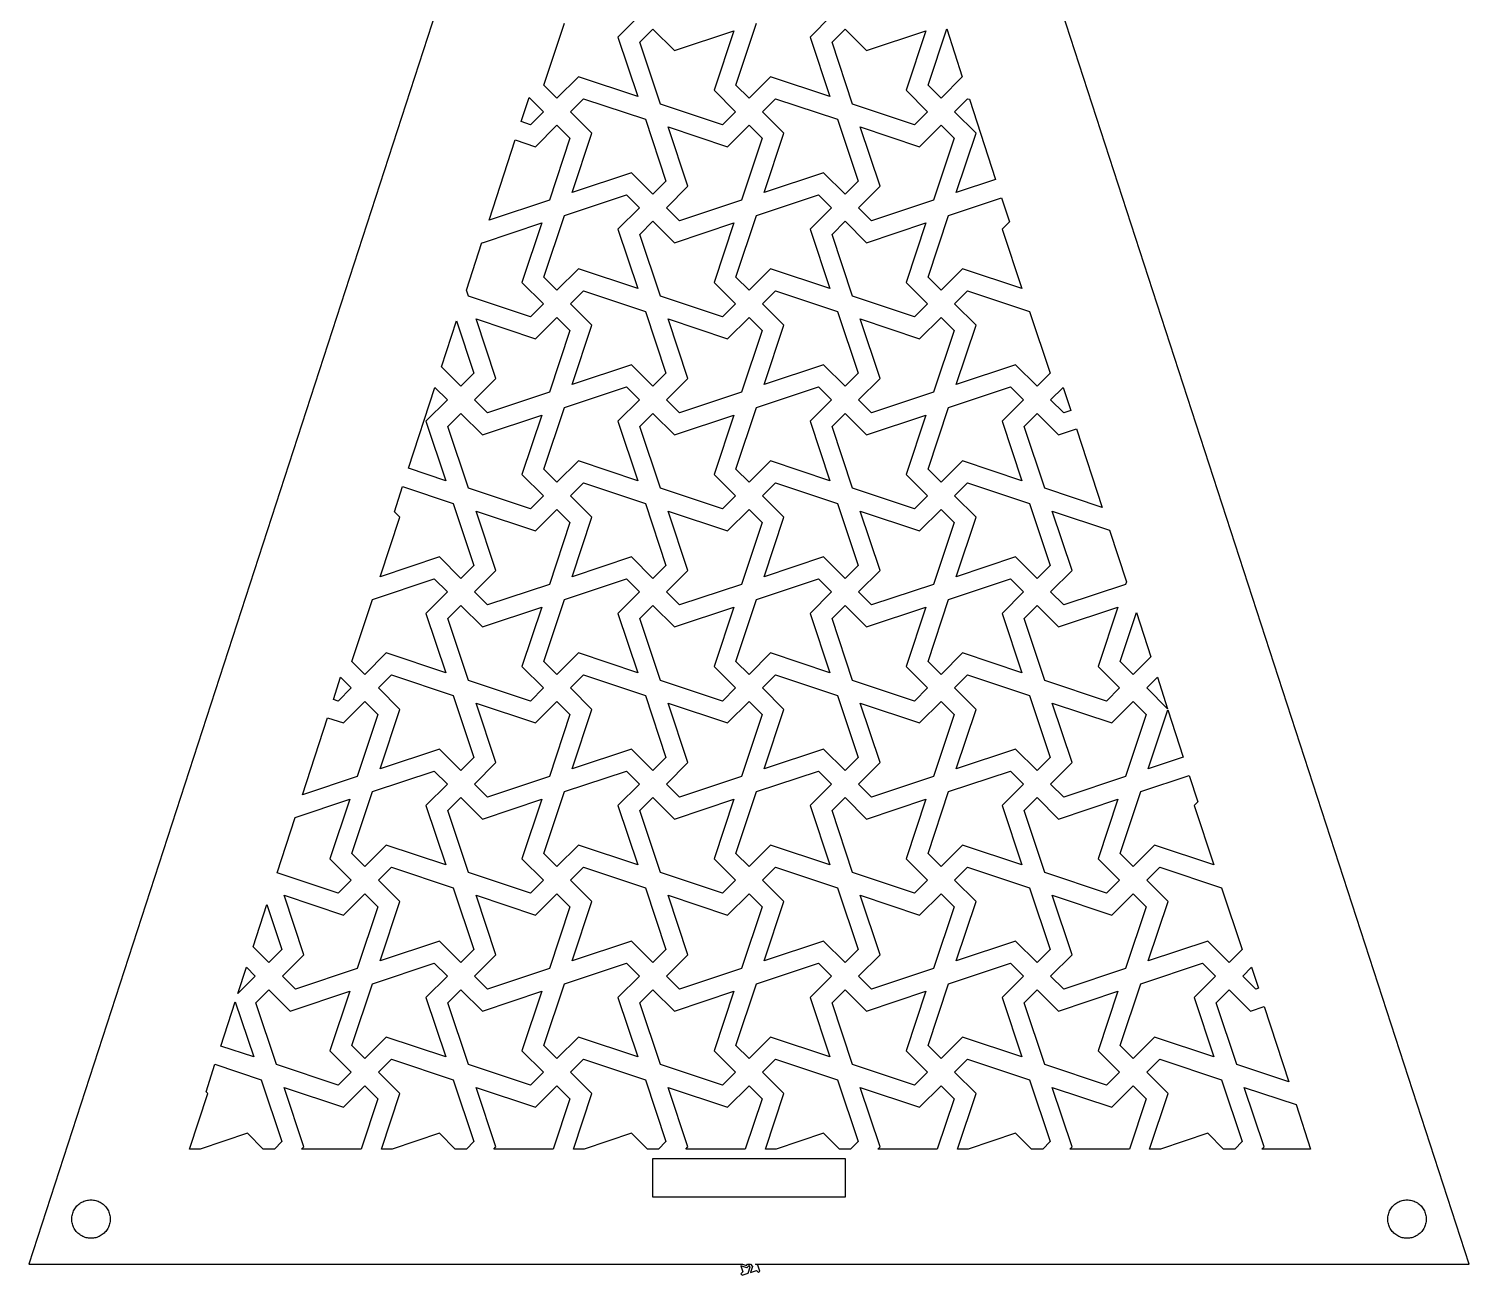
# Model space of a CAD drawing. Header units: metres. Extents: x -75 to 75, y -1 to 231.
# Drawn here: x -75 to 75, y -1.1 to 128.6 of the extents above; entities that cross this region are included whole.
import ezdxf

# ---------------------------------------------------------------- set-up
doc = ezdxf.new("R2010")
doc.units = ezdxf.units.M

msp = doc.modelspace()

# ---------------------------------------------------------------- linework, layer by layer
for p, q in [((0, 230.826), (-75, 0)), ((75, 0), (0, 230.826)), ((-21.3559, 122.77), (-19.2094, 129.209)), ((-11.4142, 130), (-13.6441, 127.77)), ((-1.3559, 122.77), (0.790558, 129.209)), ((8.58582, 130), (6.3559, 127.77)), ((-13.6441, 127.77), (-11.5811, 121.581)), ((-11.3559, 127.23), (-10, 128.586)), ((-10, 128.586), (-7.77008, 126.356)), ((-7.77008, 126.356), (-1.58112, 128.419)), ((-1.58112, 128.419), (-3.6441, 122.23)), ((6.3559, 127.77), (8.41888, 121.581)), ((8.6441, 127.23), (10, 128.586)), ((10, 128.586), (12.2299, 126.356)), ((12.2299, 126.356), (18.4189, 128.419)), ((18.4189, 128.419), (16.3559, 122.23)), ((18.6441, 122.77), (20.5927, 128.616)), ((20.5927, 128.616), (22.2134, 123.628)), ((-9.20944, 120.791), (-11.3559, 127.23)), ((10.7906, 120.791), (8.6441, 127.23)), ((-17.7701, 123.644), (-20, 121.414)), ((-11.5811, 121.581), (-17.7701, 123.644)), ((2.22992, 123.644), (0, 121.414)), ((8.41888, 121.581), (2.22992, 123.644)), ((22.2134, 123.628), (20, 121.414)), ((-20, 121.414), (-21.3559, 122.77)), ((-3.6441, 122.23), (-1.41418, 120)), ((0, 121.414), (-1.3559, 122.77)), ((16.3559, 122.23), (18.5858, 120)), ((20, 121.414), (18.6441, 122.77)), ((-23.7288, 118.964), (-22.907, 121.493)), ((-22.907, 121.493), (-21.4142, 120)), ((-21.4142, 120), (-22.7701, 118.644)), ((-18.5858, 120), (-17.2299, 121.356)), ((-16.3559, 117.77), (-18.5858, 120)), ((-17.2299, 121.356), (-10.7906, 119.209)), ((-2.77008, 118.644), (-9.20944, 120.791)), ((-1.41418, 120), (-2.77008, 118.644)), ((1.41418, 120), (2.77008, 121.356)), ((3.6441, 117.77), (1.41418, 120)), ((2.77008, 121.356), (9.20944, 119.209)), ((17.2299, 118.644), (10.7906, 120.791)), ((18.5858, 120), (17.2299, 118.644)), ((21.4142, 120), (22.7701, 121.356)), ((23.6441, 117.77), (21.4142, 120)), ((22.7701, 121.356), (22.9736, 121.288)), ((22.9736, 121.288), (25.6833, 112.949)), ((-22.7701, 118.644), (-23.7288, 118.964)), ((-22.2299, 116.356), (-20, 118.586)), ((-20, 118.586), (-18.6441, 117.23)), ((-10.7906, 119.209), (-8.6441, 112.77)), ((-2.22992, 116.356), (0, 118.586)), ((0, 118.586), (1.3559, 117.23)), ((9.20944, 119.209), (11.3559, 112.77)), ((17.7701, 116.356), (20, 118.586)), ((20, 118.586), (21.3559, 117.23)), ((-27.0639, 108.699), (-24.3468, 117.062)), ((-24.3468, 117.062), (-22.2299, 116.356)), ((-18.6441, 117.23), (-20.7906, 110.791)), ((-18.4189, 111.581), (-16.3559, 117.77)), ((-6.3559, 112.23), (-8.41888, 118.419)), ((-8.41888, 118.419), (-2.22992, 116.356)), ((1.3559, 117.23), (-0.790558, 110.791)), ((1.58112, 111.581), (3.6441, 117.77)), ((13.6441, 112.23), (11.5811, 118.419)), ((11.5811, 118.419), (17.7701, 116.356)), ((21.3559, 117.23), (19.2094, 110.791)), ((21.5811, 111.581), (23.6441, 117.77)), ((-12.2299, 113.644), (-18.4189, 111.581)), ((-10, 111.414), (-12.2299, 113.644)), ((-8.6441, 112.77), (-10, 111.414)), ((7.77008, 113.644), (1.58112, 111.581)), ((10, 111.414), (7.77008, 113.644)), ((11.3559, 112.77), (10, 111.414)), ((25.6833, 112.949), (21.5811, 111.581)), ((-19.2094, 109.209), (-12.7701, 111.356)), ((-12.7701, 111.356), (-11.4142, 110)), ((-8.58582, 110), (-6.3559, 112.23)), ((0.790558, 109.209), (7.22992, 111.356)), ((7.22992, 111.356), (8.58582, 110)), ((11.4142, 110), (13.6441, 112.23)), ((20.7906, 109.209), (26.3013, 111.046)), ((26.3013, 111.046), (27.1182, 108.532)), ((-20.7906, 110.791), (-27.0639, 108.699)), ((-11.4142, 110), (-13.6441, 107.77)), ((-7.22992, 108.644), (-8.58582, 110)), ((-0.790558, 110.791), (-7.22992, 108.644)), ((8.58582, 110), (6.3559, 107.77)), ((12.7701, 108.644), (11.4142, 110)), ((19.2094, 110.791), (12.7701, 108.644)), ((-27.7701, 106.356), (-21.5811, 108.419)), ((-21.5811, 108.419), (-23.6441, 102.23)), ((-21.3559, 102.77), (-19.2094, 109.209)), ((-11.3559, 107.23), (-10, 108.586)), ((-10, 108.586), (-7.77008, 106.356)), ((-7.77008, 106.356), (-1.58112, 108.419)), ((-1.58112, 108.419), (-3.6441, 102.23)), ((-1.3559, 102.77), (0.790558, 109.209)), ((8.6441, 107.23), (10, 108.586)), ((10, 108.586), (12.2299, 106.356)), ((12.2299, 106.356), (18.4189, 108.419)), ((18.4189, 108.419), (16.3559, 102.23)), ((18.6441, 102.77), (20.7906, 109.209)), ((27.1182, 108.532), (26.3559, 107.77)), ((-13.6441, 107.77), (-11.5811, 101.581)), ((-9.20944, 100.791), (-11.3559, 107.23)), ((6.3559, 107.77), (8.41888, 101.581)), ((10.7906, 100.791), (8.6441, 107.23)), ((26.3559, 107.77), (28.4189, 101.581)), ((-29.4242, 101.435), (-27.8118, 106.398)), ((-27.8118, 106.398), (-27.7701, 106.356)), ((-17.7701, 103.644), (-20, 101.414)), ((-11.5811, 101.581), (-17.7701, 103.644)), ((2.22992, 103.644), (0, 101.414)), ((8.41888, 101.581), (2.22992, 103.644)), ((22.2299, 103.644), (20, 101.414)), ((28.4189, 101.581), (22.2299, 103.644)), ((-23.6441, 102.23), (-21.4142, 100)), ((-20, 101.414), (-21.3559, 102.77)), ((-3.6441, 102.23), (-1.41418, 100)), ((0, 101.414), (-1.3559, 102.77)), ((16.3559, 102.23), (18.5858, 100)), ((20, 101.414), (18.6441, 102.77)), ((-29.2094, 100.791), (-29.4242, 101.435)), ((-22.7701, 98.6441), (-29.2094, 100.791)), ((-18.5858, 100), (-17.2299, 101.356)), ((-17.2299, 101.356), (-10.7906, 99.2094)), ((-2.77008, 98.6441), (-9.20944, 100.791)), ((1.41418, 100), (2.77008, 101.356)), ((2.77008, 101.356), (9.20944, 99.2094)), ((17.2299, 98.6441), (10.7906, 100.791)), ((21.4142, 100), (22.7701, 101.356)), ((22.7701, 101.356), (29.2094, 99.2094)), ((-21.4142, 100), (-22.7701, 98.6441)), ((-16.3559, 97.7701), (-18.5858, 100)), ((-10.7906, 99.2094), (-8.6441, 92.7701)), ((-1.41418, 100), (-2.77008, 98.6441)), ((3.6441, 97.7701), (1.41418, 100)), ((9.20944, 99.2094), (11.3559, 92.7701)), ((18.5858, 100), (17.2299, 98.6441)), ((23.6441, 97.7701), (21.4142, 100)), ((29.2094, 99.2094), (31.3559, 92.7701)), ((-32.0229, 93.4371), (-30.4648, 98.2323)), ((-30.4648, 98.2323), (-28.6441, 92.7701)), ((-26.3559, 92.2299), (-28.4189, 98.4189)), ((-28.4189, 98.4189), (-22.2299, 96.3559)), ((-22.2299, 96.3559), (-20, 98.5858)), ((-20, 98.5858), (-18.6441, 97.2299)), ((-18.4189, 91.5811), (-16.3559, 97.7701)), ((-6.3559, 92.2299), (-8.41888, 98.4189)), ((-8.41888, 98.4189), (-2.22992, 96.3559)), ((-2.22992, 96.3559), (0, 98.5858)), ((0, 98.5858), (1.3559, 97.2299)), ((1.58112, 91.5811), (3.6441, 97.7701)), ((13.6441, 92.2299), (11.5811, 98.4189)), ((11.5811, 98.4189), (17.7701, 96.3559)), ((17.7701, 96.3559), (20, 98.5858)), ((20, 98.5858), (21.3559, 97.2299)), ((21.5811, 91.5811), (23.6441, 97.7701)), ((-18.6441, 97.2299), (-20.7906, 90.7906)), ((1.3559, 97.2299), (-0.790558, 90.7906)), ((21.3559, 97.2299), (19.2094, 90.7906)), ((-30, 91.4142), (-32.0229, 93.4371)), ((-12.2299, 93.6441), (-18.4189, 91.5811)), ((-10, 91.4142), (-12.2299, 93.6441)), ((7.77008, 93.6441), (1.58112, 91.5811)), ((10, 91.4142), (7.77008, 93.6441)), ((27.7701, 93.6441), (21.5811, 91.5811)), ((30, 91.4142), (27.7701, 93.6441)), ((-28.6441, 92.7701), (-30, 91.4142)), ((-28.5858, 90), (-26.3559, 92.2299)), ((-8.6441, 92.7701), (-10, 91.4142)), ((-8.58582, 90), (-6.3559, 92.2299)), ((11.3559, 92.7701), (10, 91.4142)), ((11.4142, 90), (13.6441, 92.2299)), ((31.3559, 92.7701), (30, 91.4142)), ((-35.4555, 82.8726), (-32.7165, 91.3023)), ((-31.4142, 90), (-33.6441, 87.7701)), ((-32.7165, 91.3023), (-31.4142, 90)), ((-27.2299, 88.6441), (-28.5858, 90)), ((-20.7906, 90.7906), (-27.2299, 88.6441)), ((-19.2094, 89.2094), (-12.7701, 91.3559)), ((-11.4142, 90), (-13.6441, 87.7701)), ((-12.7701, 91.3559), (-11.4142, 90)), ((-7.22992, 88.6441), (-8.58582, 90)), ((-0.790558, 90.7906), (-7.22992, 88.6441)), ((0.790558, 89.2094), (7.22992, 91.3559)), ((8.58582, 90), (6.3559, 87.7701)), ((7.22992, 91.3559), (8.58582, 90)), ((12.7701, 88.6441), (11.4142, 90)), ((19.2094, 90.7906), (12.7701, 88.6441)), ((20.7906, 89.2094), (27.2299, 91.3559)), ((28.5858, 90), (26.3559, 87.7701)), ((27.2299, 91.3559), (28.5858, 90)), ((31.4142, 90), (32.7165, 91.3023)), ((32.7701, 88.6441), (31.4142, 90)), ((32.7165, 91.3023), (33.5011, 88.8878)), ((-31.3559, 87.2299), (-30, 88.5858)), ((-30, 88.5858), (-27.7701, 86.3559)), ((-21.3559, 82.7701), (-19.2094, 89.2094)), ((-11.3559, 87.2299), (-10, 88.5858)), ((-10, 88.5858), (-7.77008, 86.3559)), ((-1.3559, 82.7701), (0.790558, 89.2094)), ((8.6441, 87.2299), (10, 88.5858)), ((10, 88.5858), (12.2299, 86.3559)), ((18.6441, 82.7701), (20.7906, 89.2094)), ((28.6441, 87.2299), (30, 88.5858)), ((30, 88.5858), (32.2299, 86.3559)), ((33.5011, 88.8878), (32.7701, 88.6441)), ((-33.6441, 87.7701), (-31.5811, 81.5811)), ((-29.2094, 80.7906), (-31.3559, 87.2299)), ((-27.7701, 86.3559), (-21.5811, 88.4189)), ((-21.5811, 88.4189), (-23.6441, 82.2299)), ((-13.6441, 87.7701), (-11.5811, 81.5811)), ((-9.20944, 80.7906), (-11.3559, 87.2299)), ((-7.77008, 86.3559), (-1.58112, 88.4189)), ((-1.58112, 88.4189), (-3.6441, 82.2299)), ((6.3559, 87.7701), (8.41888, 81.5811)), ((10.7906, 80.7906), (8.6441, 87.2299)), ((12.2299, 86.3559), (18.4189, 88.4189)), ((18.4189, 88.4189), (16.3559, 82.2299)), ((26.3559, 87.7701), (28.4189, 81.5811)), ((30.7906, 80.7906), (28.6441, 87.2299)), ((32.2299, 86.3559), (34.1191, 86.9856)), ((34.1191, 86.9856), (36.7808, 78.7938)), ((-31.5811, 81.5811), (-35.4555, 82.8726)), ((-20, 81.4142), (-21.3559, 82.7701)), ((-17.7701, 83.6441), (-20, 81.4142)), ((-11.5811, 81.5811), (-17.7701, 83.6441)), ((0, 81.4142), (-1.3559, 82.7701)), ((2.22992, 83.6441), (0, 81.4142)), ((8.41888, 81.5811), (2.22992, 83.6441)), ((20, 81.4142), (18.6441, 82.7701)), ((22.2299, 83.6441), (20, 81.4142)), ((28.4189, 81.5811), (22.2299, 83.6441)), ((-23.6441, 82.2299), (-21.4142, 80)), ((-18.5858, 80), (-17.2299, 81.3559)), ((-17.2299, 81.3559), (-10.7906, 79.2094)), ((-3.6441, 82.2299), (-1.41418, 80)), ((1.41418, 80), (2.77008, 81.3559)), ((2.77008, 81.3559), (9.20944, 79.2094)), ((16.3559, 82.2299), (18.5858, 80)), ((21.4142, 80), (22.7701, 81.3559)), ((22.7701, 81.3559), (29.2094, 79.2094)), ((-36.9276, 78.3418), (-36.0736, 80.9704)), ((-36.0736, 80.9704), (-30.7906, 79.2094)), ((-22.7701, 78.6441), (-29.2094, 80.7906)), ((-21.4142, 80), (-22.7701, 78.6441)), ((-16.3559, 77.7701), (-18.5858, 80)), ((-2.77008, 78.6441), (-9.20944, 80.7906)), ((-1.41418, 80), (-2.77008, 78.6441)), ((3.6441, 77.7701), (1.41418, 80)), ((17.2299, 78.6441), (10.7906, 80.7906)), ((18.5858, 80), (17.2299, 78.6441)), ((23.6441, 77.7701), (21.4142, 80)), ((36.7808, 78.7938), (30.7906, 80.7906)), ((-36.3559, 77.7701), (-36.9276, 78.3418)), ((-30.7906, 79.2094), (-28.6441, 72.7701)), ((-26.3559, 72.2299), (-28.4189, 78.4189)), ((-28.4189, 78.4189), (-22.2299, 76.3559)), ((-22.2299, 76.3559), (-20, 78.5858)), ((-20, 78.5858), (-18.6441, 77.2299)), ((-10.7906, 79.2094), (-8.6441, 72.7701)), ((-6.3559, 72.2299), (-8.41888, 78.4189)), ((-8.41888, 78.4189), (-2.22992, 76.3559)), ((-2.22992, 76.3559), (0, 78.5858)), ((0, 78.5858), (1.3559, 77.2299)), ((9.20944, 79.2094), (11.3559, 72.7701)), ((13.6441, 72.2299), (11.5811, 78.4189)), ((11.5811, 78.4189), (17.7701, 76.3559)), ((17.7701, 76.3559), (20, 78.5858)), ((20, 78.5858), (21.3559, 77.2299)), ((29.2094, 79.2094), (31.3559, 72.7701)), ((33.6441, 72.2299), (31.5811, 78.4189)), ((31.5811, 78.4189), (37.549, 76.4296)), ((-38.4189, 71.5811), (-36.3559, 77.7701)), ((-18.6441, 77.2299), (-20.7906, 70.7906)), ((-18.4189, 71.5811), (-16.3559, 77.7701)), ((1.3559, 77.2299), (-0.790558, 70.7906)), ((1.58112, 71.5811), (3.6441, 77.7701)), ((21.3559, 77.2299), (19.2094, 70.7906)), ((21.5811, 71.5811), (23.6441, 77.7701)), ((37.549, 76.4296), (39.2964, 71.0515)), ((-32.2299, 73.6441), (-38.4189, 71.5811)), ((-30, 71.4142), (-32.2299, 73.6441)), ((-12.2299, 73.6441), (-18.4189, 71.5811)), ((-10, 71.4142), (-12.2299, 73.6441)), ((7.77008, 73.6441), (1.58112, 71.5811)), ((10, 71.4142), (7.77008, 73.6441)), ((27.7701, 73.6441), (21.5811, 71.5811)), ((30, 71.4142), (27.7701, 73.6441)), ((-28.6441, 72.7701), (-30, 71.4142)), ((-28.5858, 70), (-26.3559, 72.2299)), ((-8.6441, 72.7701), (-10, 71.4142)), ((-8.58582, 70), (-6.3559, 72.2299)), ((11.3559, 72.7701), (10, 71.4142)), ((11.4142, 70), (13.6441, 72.2299)), ((31.3559, 72.7701), (30, 71.4142)), ((31.4142, 70), (33.6441, 72.2299)), ((-39.2094, 69.2094), (-32.7701, 71.3559)), ((-32.7701, 71.3559), (-31.4142, 70)), ((-20.7906, 70.7906), (-27.2299, 68.6441)), ((-19.2094, 69.2094), (-12.7701, 71.3559)), ((-12.7701, 71.3559), (-11.4142, 70)), ((-0.790558, 70.7906), (-7.22992, 68.6441)), ((0.790558, 69.2094), (7.22992, 71.3559)), ((7.22992, 71.3559), (8.58582, 70)), ((19.2094, 70.7906), (12.7701, 68.6441)), ((20.7906, 69.2094), (27.2299, 71.3559)), ((27.2299, 71.3559), (28.5858, 70)), ((39.2094, 70.7906), (32.7701, 68.6441)), ((39.2964, 71.0515), (39.2094, 70.7906)), ((-41.3559, 62.7701), (-39.2094, 69.2094)), ((-31.4142, 70), (-33.6441, 67.7701)), ((-27.2299, 68.6441), (-28.5858, 70)), ((-21.3559, 62.7701), (-19.2094, 69.2094)), ((-11.4142, 70), (-13.6441, 67.7701)), ((-7.22992, 68.6441), (-8.58582, 70)), ((-1.3559, 62.7701), (0.790558, 69.2094)), ((8.58582, 70), (6.3559, 67.7701)), ((12.7701, 68.6441), (11.4142, 70)), ((18.6441, 62.7701), (20.7906, 69.2094)), ((28.5858, 70), (26.3559, 67.7701)), ((32.7701, 68.6441), (31.4142, 70)), ((-33.6441, 67.7701), (-31.5811, 61.5811)), ((-31.3559, 67.2299), (-30, 68.5858)), ((-30, 68.5858), (-27.7701, 66.3559)), ((-27.7701, 66.3559), (-21.5811, 68.4189)), ((-21.5811, 68.4189), (-23.6441, 62.2299)), ((-13.6441, 67.7701), (-11.5811, 61.5811)), ((-11.3559, 67.2299), (-10, 68.5858)), ((-10, 68.5858), (-7.77008, 66.3559)), ((-7.77008, 66.3559), (-1.58112, 68.4189)), ((-1.58112, 68.4189), (-3.6441, 62.2299)), ((6.3559, 67.7701), (8.41888, 61.5811)), ((8.6441, 67.2299), (10, 68.5858)), ((10, 68.5858), (12.2299, 66.3559)), ((12.2299, 66.3559), (18.4189, 68.4189)), ((18.4189, 68.4189), (16.3559, 62.2299)), ((26.3559, 67.7701), (28.4189, 61.5811)), ((28.6441, 67.2299), (30, 68.5858)), ((30, 68.5858), (32.2299, 66.3559)), ((32.2299, 66.3559), (38.4189, 68.4189)), ((38.4189, 68.4189), (36.3559, 62.2299)), ((38.6441, 62.7701), (40.337, 67.8488)), ((40.337, 67.8488), (41.8324, 63.2466)), ((-29.2094, 60.7906), (-31.3559, 67.2299)), ((-9.20944, 60.7906), (-11.3559, 67.2299)), ((10.7906, 60.7906), (8.6441, 67.2299)), ((30.7906, 60.7906), (28.6441, 67.2299)), ((-37.7701, 63.6441), (-40, 61.4142)), ((-31.5811, 61.5811), (-37.7701, 63.6441)), ((-17.7701, 63.6441), (-20, 61.4142)), ((-11.5811, 61.5811), (-17.7701, 63.6441)), ((2.22992, 63.6441), (0, 61.4142)), ((8.41888, 61.5811), (2.22992, 63.6441)), ((22.2299, 63.6441), (20, 61.4142)), ((28.4189, 61.5811), (22.2299, 63.6441)), ((41.8324, 63.2466), (40, 61.4142)), ((-40, 61.4142), (-41.3559, 62.7701)), ((-23.6441, 62.2299), (-21.4142, 60)), ((-20, 61.4142), (-21.3559, 62.7701)), ((-3.6441, 62.2299), (-1.41418, 60)), ((0, 61.4142), (-1.3559, 62.7701)), ((16.3559, 62.2299), (18.5858, 60)), ((20, 61.4142), (18.6441, 62.7701)), ((36.3559, 62.2299), (38.5858, 60)), ((40, 61.4142), (38.6441, 62.7701)), ((-43.2733, 58.8118), (-42.526, 61.1118)), ((-41.4142, 60), (-42.7701, 58.6441)), ((-42.526, 61.1118), (-41.4142, 60)), ((-38.5858, 60), (-37.2299, 61.3559)), ((-36.3559, 57.7701), (-38.5858, 60)), ((-37.2299, 61.3559), (-30.7906, 59.2094)), ((-22.7701, 58.6441), (-29.2094, 60.7906)), ((-21.4142, 60), (-22.7701, 58.6441)), ((-18.5858, 60), (-17.2299, 61.3559)), ((-16.3559, 57.7701), (-18.5858, 60)), ((-17.2299, 61.3559), (-10.7906, 59.2094)), ((-2.77008, 58.6441), (-9.20944, 60.7906)), ((-1.41418, 60), (-2.77008, 58.6441)), ((1.41418, 60), (2.77008, 61.3559)), ((3.6441, 57.7701), (1.41418, 60)), ((2.77008, 61.3559), (9.20944, 59.2094)), ((17.2299, 58.6441), (10.7906, 60.7906)), ((18.5858, 60), (17.2299, 58.6441)), ((21.4142, 60), (22.7701, 61.3559)), ((23.6441, 57.7701), (21.4142, 60)), ((22.7701, 61.3559), (29.2094, 59.2094)), ((37.2299, 58.6441), (30.7906, 60.7906)), ((38.5858, 60), (37.2299, 58.6441)), ((41.4142, 60), (42.526, 61.1118)), ((43.5963, 57.8179), (41.4142, 60)), ((42.526, 61.1118), (43.5963, 57.8179)), ((-42.7701, 58.6441), (-43.2733, 58.8118)), ((-42.2299, 56.3559), (-40, 58.5858)), ((-40, 58.5858), (-38.6441, 57.2299)), ((-30.7906, 59.2094), (-28.6441, 52.7701)), ((-22.2299, 56.3559), (-20, 58.5858)), ((-20, 58.5858), (-18.6441, 57.2299)), ((-10.7906, 59.2094), (-8.6441, 52.7701)), ((-2.22992, 56.3559), (0, 58.5858)), ((0, 58.5858), (1.3559, 57.2299)), ((9.20944, 59.2094), (11.3559, 52.7701)), ((17.7701, 56.3559), (20, 58.5858)), ((20, 58.5858), (21.3559, 57.2299)), ((29.2094, 59.2094), (31.3559, 52.7701)), ((37.7701, 56.3559), (40, 58.5858)), ((40, 58.5858), (41.3559, 57.2299)), ((-38.6441, 57.2299), (-40.7906, 50.7906)), ((-38.4189, 51.5811), (-36.3559, 57.7701)), ((-26.3559, 52.2299), (-28.4189, 58.4189)), ((-28.4189, 58.4189), (-22.2299, 56.3559)), ((-18.6441, 57.2299), (-20.7906, 50.7906)), ((-18.4189, 51.5811), (-16.3559, 57.7701)), ((-6.3559, 52.2299), (-8.41888, 58.4189)), ((-8.41888, 58.4189), (-2.22992, 56.3559)), ((1.3559, 57.2299), (-0.790558, 50.7906)), ((1.58112, 51.5811), (3.6441, 57.7701)), ((13.6441, 52.2299), (11.5811, 58.4189)), ((11.5811, 58.4189), (17.7701, 56.3559)), ((21.3559, 57.2299), (19.2094, 50.7906)), ((21.5811, 51.5811), (23.6441, 57.7701)), ((33.6441, 52.2299), (31.5811, 58.4189)), ((31.5811, 58.4189), (37.7701, 56.3559)), ((41.3559, 57.2299), (39.2094, 50.7906)), ((41.5811, 51.5811), (43.6277, 57.721)), ((43.6277, 57.721), (45.2278, 52.7967)), ((-46.4977, 48.8882), (-43.8914, 56.9097)), ((-43.8914, 56.9097), (-42.2299, 56.3559)), ((-32.2299, 53.6441), (-38.4189, 51.5811)), ((-30, 51.4142), (-32.2299, 53.6441)), ((-28.6441, 52.7701), (-30, 51.4142)), ((-12.2299, 53.6441), (-18.4189, 51.5811)), ((-10, 51.4142), (-12.2299, 53.6441)), ((-8.6441, 52.7701), (-10, 51.4142)), ((7.77008, 53.6441), (1.58112, 51.5811)), ((10, 51.4142), (7.77008, 53.6441)), ((11.3559, 52.7701), (10, 51.4142)), ((27.7701, 53.6441), (21.5811, 51.5811)), ((30, 51.4142), (27.7701, 53.6441)), ((31.3559, 52.7701), (30, 51.4142)), ((45.2278, 52.7967), (41.5811, 51.5811)), ((-39.2094, 49.2094), (-32.7701, 51.3559)), ((-32.7701, 51.3559), (-31.4142, 50)), ((-28.5858, 50), (-26.3559, 52.2299)), ((-19.2094, 49.2094), (-12.7701, 51.3559)), ((-12.7701, 51.3559), (-11.4142, 50)), ((-8.58582, 50), (-6.3559, 52.2299)), ((0.790558, 49.2094), (7.22992, 51.3559)), ((7.22992, 51.3559), (8.58582, 50)), ((11.4142, 50), (13.6441, 52.2299)), ((20.7906, 49.2094), (27.2299, 51.3559)), ((27.2299, 51.3559), (28.5858, 50)), ((31.4142, 50), (33.6441, 52.2299)), ((-40.7906, 50.7906), (-46.4977, 48.8882)), ((-31.4142, 50), (-33.6441, 47.7701)), ((-27.2299, 48.6441), (-28.5858, 50)), ((-20.7906, 50.7906), (-27.2299, 48.6441)), ((-11.4142, 50), (-13.6441, 47.7701)), ((-7.22992, 48.6441), (-8.58582, 50)), ((-0.790558, 50.7906), (-7.22992, 48.6441)), ((8.58582, 50), (6.3559, 47.7701)), ((12.7701, 48.6441), (11.4142, 50)), ((19.2094, 50.7906), (12.7701, 48.6441)), ((28.5858, 50), (26.3559, 47.7701)), ((32.7701, 48.6441), (31.4142, 50)), ((39.2094, 50.7906), (32.7701, 48.6441)), ((40.7906, 49.2094), (45.8458, 50.8945)), ((45.8458, 50.8945), (46.7371, 48.1513)), ((-47.2659, 46.524), (-41.5811, 48.4189)), ((-41.5811, 48.4189), (-43.6441, 42.2299)), ((-41.3559, 42.7701), (-39.2094, 49.2094)), ((-31.3559, 47.2299), (-30, 48.5858)), ((-30, 48.5858), (-27.7701, 46.3559)), ((-27.7701, 46.3559), (-21.5811, 48.4189)), ((-21.5811, 48.4189), (-23.6441, 42.2299)), ((-21.3559, 42.7701), (-19.2094, 49.2094)), ((-11.3559, 47.2299), (-10, 48.5858)), ((-10, 48.5858), (-7.77008, 46.3559)), ((-7.77008, 46.3559), (-1.58112, 48.4189)), ((-1.58112, 48.4189), (-3.6441, 42.2299)), ((-1.3559, 42.7701), (0.790558, 49.2094)), ((8.6441, 47.2299), (10, 48.5858)), ((10, 48.5858), (12.2299, 46.3559)), ((12.2299, 46.3559), (18.4189, 48.4189)), ((18.4189, 48.4189), (16.3559, 42.2299)), ((18.6441, 42.7701), (20.7906, 49.2094)), ((28.6441, 47.2299), (30, 48.5858)), ((30, 48.5858), (32.2299, 46.3559)), ((32.2299, 46.3559), (38.4189, 48.4189)), ((38.4189, 48.4189), (36.3559, 42.2299)), ((38.6441, 42.7701), (40.7906, 49.2094)), ((46.7371, 48.1513), (46.3559, 47.7701)), ((-49.1367, 40.7663), (-47.2659, 46.524)), ((-33.6441, 47.7701), (-31.5811, 41.5811)), ((-29.2094, 40.7906), (-31.3559, 47.2299)), ((-13.6441, 47.7701), (-11.5811, 41.5811)), ((-9.20944, 40.7906), (-11.3559, 47.2299)), ((6.3559, 47.7701), (8.41888, 41.5811)), ((10.7906, 40.7906), (8.6441, 47.2299)), ((26.3559, 47.7701), (28.4189, 41.5811)), ((30.7906, 40.7906), (28.6441, 47.2299)), ((46.3559, 47.7701), (48.4189, 41.5811)), ((-37.7701, 43.6441), (-40, 41.4142)), ((-31.5811, 41.5811), (-37.7701, 43.6441)), ((-17.7701, 43.6441), (-20, 41.4142)), ((-11.5811, 41.5811), (-17.7701, 43.6441)), ((2.22992, 43.6441), (0, 41.4142)), ((8.41888, 41.5811), (2.22992, 43.6441)), ((22.2299, 43.6441), (20, 41.4142)), ((28.4189, 41.5811), (22.2299, 43.6441)), ((42.2299, 43.6441), (40, 41.4142)), ((48.4189, 41.5811), (42.2299, 43.6441)), ((-43.6441, 42.2299), (-41.4142, 40)), ((-40, 41.4142), (-41.3559, 42.7701)), ((-23.6441, 42.2299), (-21.4142, 40)), ((-20, 41.4142), (-21.3559, 42.7701)), ((-3.6441, 42.2299), (-1.41418, 40)), ((0, 41.4142), (-1.3559, 42.7701)), ((16.3559, 42.2299), (18.5858, 40)), ((20, 41.4142), (18.6441, 42.7701)), ((36.3559, 42.2299), (38.5858, 40)), ((40, 41.4142), (38.6441, 42.7701)), ((-42.7701, 38.6441), (-49.1367, 40.7663)), ((-38.5858, 40), (-37.2299, 41.3559)), ((-37.2299, 41.3559), (-30.7906, 39.2094)), ((-22.7701, 38.6441), (-29.2094, 40.7906)), ((-18.5858, 40), (-17.2299, 41.3559)), ((-17.2299, 41.3559), (-10.7906, 39.2094)), ((-2.77008, 38.6441), (-9.20944, 40.7906)), ((1.41418, 40), (2.77008, 41.3559)), ((2.77008, 41.3559), (9.20944, 39.2094)), ((17.2299, 38.6441), (10.7906, 40.7906)), ((21.4142, 40), (22.7701, 41.3559)), ((22.7701, 41.3559), (29.2094, 39.2094)), ((37.2299, 38.6441), (30.7906, 40.7906)), ((41.4142, 40), (42.7701, 41.3559)), ((42.7701, 41.3559), (49.2094, 39.2094)), ((-41.4142, 40), (-42.7701, 38.6441)), ((-36.3559, 37.7701), (-38.5858, 40)), ((-30.7906, 39.2094), (-28.6441, 32.7701)), ((-21.4142, 40), (-22.7701, 38.6441)), ((-16.3559, 37.7701), (-18.5858, 40)), ((-10.7906, 39.2094), (-8.6441, 32.7701)), ((-1.41418, 40), (-2.77008, 38.6441)), ((3.6441, 37.7701), (1.41418, 40)), ((9.20944, 39.2094), (11.3559, 32.7701)), ((18.5858, 40), (17.2299, 38.6441)), ((23.6441, 37.7701), (21.4142, 40)), ((29.2094, 39.2094), (31.3559, 32.7701)), ((38.5858, 40), (37.2299, 38.6441)), ((43.6441, 37.7701), (41.4142, 40)), ((49.2094, 39.2094), (51.3559, 32.7701)), ((-46.3559, 32.2299), (-48.4189, 38.4189)), ((-48.4189, 38.4189), (-42.2299, 36.3559)), ((-42.2299, 36.3559), (-40, 38.5858)), ((-40, 38.5858), (-38.6441, 37.2299)), ((-38.4189, 31.5811), (-36.3559, 37.7701)), ((-26.3559, 32.2299), (-28.4189, 38.4189)), ((-28.4189, 38.4189), (-22.2299, 36.3559)), ((-22.2299, 36.3559), (-20, 38.5858)), ((-20, 38.5858), (-18.6441, 37.2299)), ((-18.4189, 31.5811), (-16.3559, 37.7701)), ((-6.3559, 32.2299), (-8.41888, 38.4189)), ((-8.41888, 38.4189), (-2.22992, 36.3559)), ((-2.22992, 36.3559), (0, 38.5858)), ((0, 38.5858), (1.3559, 37.2299)), ((1.58112, 31.5811), (3.6441, 37.7701)), ((13.6441, 32.2299), (11.5811, 38.4189)), ((11.5811, 38.4189), (17.7701, 36.3559)), ((17.7701, 36.3559), (20, 38.5858)), ((20, 38.5858), (21.3559, 37.2299)), ((21.5811, 31.5811), (23.6441, 37.7701)), ((33.6441, 32.2299), (31.5811, 38.4189)), ((31.5811, 38.4189), (37.7701, 36.3559)), ((37.7701, 36.3559), (40, 38.5858)), ((40, 38.5858), (41.3559, 37.2299)), ((41.5811, 31.5811), (43.6441, 37.7701)), ((-51.6419, 33.0561), (-50.2092, 37.4654)), ((-50.2092, 37.4654), (-48.6441, 32.7701)), ((-38.6441, 37.2299), (-40.7906, 30.7906)), ((-18.6441, 37.2299), (-20.7906, 30.7906)), ((1.3559, 37.2299), (-0.790558, 30.7906)), ((21.3559, 37.2299), (19.2094, 30.7906)), ((41.3559, 37.2299), (39.2094, 30.7906)), ((-50, 31.4142), (-51.6419, 33.0561)), ((-32.2299, 33.6441), (-38.4189, 31.5811)), ((-30, 31.4142), (-32.2299, 33.6441)), ((-12.2299, 33.6441), (-18.4189, 31.5811)), ((-10, 31.4142), (-12.2299, 33.6441)), ((7.77008, 33.6441), (1.58112, 31.5811)), ((10, 31.4142), (7.77008, 33.6441)), ((27.7701, 33.6441), (21.5811, 31.5811)), ((30, 31.4142), (27.7701, 33.6441)), ((47.7701, 33.6441), (41.5811, 31.5811)), ((50, 31.4142), (47.7701, 33.6441)), ((-48.6441, 32.7701), (-50, 31.4142)), ((-48.5858, 30), (-46.3559, 32.2299)), ((-28.6441, 32.7701), (-30, 31.4142)), ((-28.5858, 30), (-26.3559, 32.2299)), ((-8.6441, 32.7701), (-10, 31.4142)), ((-8.58582, 30), (-6.3559, 32.2299)), ((11.3559, 32.7701), (10, 31.4142)), ((11.4142, 30), (13.6441, 32.2299)), ((31.3559, 32.7701), (30, 31.4142)), ((31.4142, 30), (33.6441, 32.2299)), ((51.3559, 32.7701), (50, 31.4142)), ((-53.2224, 28.1918), (-52.3355, 30.9213)), ((-51.4142, 30), (-53.2224, 28.1918)), ((-52.3355, 30.9213), (-51.4142, 30)), ((-47.2299, 28.6441), (-48.5858, 30)), ((-40.7906, 30.7906), (-47.2299, 28.6441)), ((-39.2094, 29.2094), (-32.7701, 31.3559)), ((-31.4142, 30), (-33.6441, 27.7701)), ((-32.7701, 31.3559), (-31.4142, 30)), ((-27.2299, 28.6441), (-28.5858, 30)), ((-20.7906, 30.7906), (-27.2299, 28.6441)), ((-19.2094, 29.2094), (-12.7701, 31.3559)), ((-11.4142, 30), (-13.6441, 27.7701)), ((-12.7701, 31.3559), (-11.4142, 30)), ((-7.22992, 28.6441), (-8.58582, 30)), ((-0.790558, 30.7906), (-7.22992, 28.6441)), ((0.790558, 29.2094), (7.22992, 31.3559)), ((8.58582, 30), (6.3559, 27.7701)), ((7.22992, 31.3559), (8.58582, 30)), ((12.7701, 28.6441), (11.4142, 30)), ((19.2094, 30.7906), (12.7701, 28.6441)), ((20.7906, 29.2094), (27.2299, 31.3559)), ((28.5858, 30), (26.3559, 27.7701)), ((27.2299, 31.3559), (28.5858, 30)), ((32.7701, 28.6441), (31.4142, 30)), ((39.2094, 30.7906), (32.7701, 28.6441)), ((40.7906, 29.2094), (47.2299, 31.3559)), ((48.5858, 30), (46.3559, 27.7701)), ((47.2299, 31.3559), (48.5858, 30)), ((51.4142, 30), (52.3355, 30.9213)), ((52.7701, 28.6441), (51.4142, 30)), ((52.3355, 30.9213), (53.0456, 28.7359)), ((-51.3559, 27.2299), (-50, 28.5858)), ((-50, 28.5858), (-47.7701, 26.3559)), ((-41.3559, 22.7701), (-39.2094, 29.2094)), ((-31.3559, 27.2299), (-30, 28.5858)), ((-30, 28.5858), (-27.7701, 26.3559)), ((-21.3559, 22.7701), (-19.2094, 29.2094)), ((-11.3559, 27.2299), (-10, 28.5858)), ((-10, 28.5858), (-7.77008, 26.3559)), ((-1.3559, 22.7701), (0.790558, 29.2094)), ((8.6441, 27.2299), (10, 28.5858)), ((10, 28.5858), (12.2299, 26.3559)), ((18.6441, 22.7701), (20.7906, 29.2094)), ((28.6441, 27.2299), (30, 28.5858)), ((30, 28.5858), (32.2299, 26.3559)), ((38.6441, 22.7701), (40.7906, 29.2094)), ((48.6441, 27.2299), (50, 28.5858)), ((50, 28.5858), (52.2299, 26.3559)), ((53.0456, 28.7359), (52.7701, 28.6441)), ((-55, 22.7207), (-53.4999, 27.3376)), ((-53.4999, 27.3376), (-51.5811, 21.5811)), ((-49.2094, 20.7906), (-51.3559, 27.2299)), ((-47.7701, 26.3559), (-41.5811, 28.4189)), ((-41.5811, 28.4189), (-43.6441, 22.2299)), ((-33.6441, 27.7701), (-31.5811, 21.5811)), ((-29.2094, 20.7906), (-31.3559, 27.2299)), ((-27.7701, 26.3559), (-21.5811, 28.4189)), ((-21.5811, 28.4189), (-23.6441, 22.2299)), ((-13.6441, 27.7701), (-11.5811, 21.5811)), ((-9.20944, 20.7906), (-11.3559, 27.2299)), ((-7.77008, 26.3559), (-1.58112, 28.4189)), ((-1.58112, 28.4189), (-3.6441, 22.2299)), ((6.3559, 27.7701), (8.41888, 21.5811)), ((10.7906, 20.7906), (8.6441, 27.2299)), ((12.2299, 26.3559), (18.4189, 28.4189)), ((18.4189, 28.4189), (16.3559, 22.2299)), ((26.3559, 27.7701), (28.4189, 21.5811)), ((30.7906, 20.7906), (28.6441, 27.2299)), ((32.2299, 26.3559), (38.4189, 28.4189)), ((38.4189, 28.4189), (36.3559, 22.2299)), ((46.3559, 27.7701), (48.4189, 21.5811)), ((50.7906, 20.7906), (48.6441, 27.2299)), ((52.2299, 26.3559), (53.6636, 26.8338)), ((53.6636, 26.8338), (56.2147, 18.9825)), ((-51.5811, 21.5811), (-55, 22.7207)), ((-40, 21.4142), (-41.3559, 22.7701)), ((-37.7701, 23.6441), (-40, 21.4142)), ((-31.5811, 21.5811), (-37.7701, 23.6441)), ((-20, 21.4142), (-21.3559, 22.7701)), ((-17.7701, 23.6441), (-20, 21.4142)), ((-11.5811, 21.5811), (-17.7701, 23.6441)), ((0, 21.4142), (-1.3559, 22.7701)), ((2.22992, 23.6441), (0, 21.4142)), ((8.41888, 21.5811), (2.22992, 23.6441)), ((20, 21.4142), (18.6441, 22.7701)), ((22.2299, 23.6441), (20, 21.4142)), ((28.4189, 21.5811), (22.2299, 23.6441)), ((40, 21.4142), (38.6441, 22.7701)), ((42.2299, 23.6441), (40, 21.4142)), ((48.4189, 21.5811), (42.2299, 23.6441)), ((-43.6441, 22.2299), (-41.4142, 20)), ((-38.5858, 20), (-37.2299, 21.3559)), ((-37.2299, 21.3559), (-30.7906, 19.2094)), ((-23.6441, 22.2299), (-21.4142, 20)), ((-18.5858, 20), (-17.2299, 21.3559)), ((-17.2299, 21.3559), (-10.7906, 19.2094)), ((-3.6441, 22.2299), (-1.41418, 20)), ((1.41418, 20), (2.77008, 21.3559)), ((2.77008, 21.3559), (9.20944, 19.2094)), ((16.3559, 22.2299), (18.5858, 20)), ((21.4142, 20), (22.7701, 21.3559)), ((22.7701, 21.3559), (29.2094, 19.2094)), ((36.3559, 22.2299), (38.5858, 20)), ((41.4142, 20), (42.7701, 21.3559)), ((42.7701, 21.3559), (49.2094, 19.2094)), ((-56.5466, 17.9608), (-55.6181, 20.8186)), ((-55.6181, 20.8186), (-50.7906, 19.2094)), ((-42.7701, 18.6441), (-49.2094, 20.7906)), ((-41.4142, 20), (-42.7701, 18.6441)), ((-36.3559, 17.7701), (-38.5858, 20)), ((-22.7701, 18.6441), (-29.2094, 20.7906)), ((-21.4142, 20), (-22.7701, 18.6441)), ((-16.3559, 17.7701), (-18.5858, 20)), ((-2.77008, 18.6441), (-9.20944, 20.7906)), ((-1.41418, 20), (-2.77008, 18.6441)), ((3.6441, 17.7701), (1.41418, 20)), ((17.2299, 18.6441), (10.7906, 20.7906)), ((18.5858, 20), (17.2299, 18.6441)), ((23.6441, 17.7701), (21.4142, 20)), ((37.2299, 18.6441), (30.7906, 20.7906)), ((38.5858, 20), (37.2299, 18.6441)), ((43.6441, 17.7701), (41.4142, 20)), ((56.2147, 18.9825), (50.7906, 20.7906)), ((-50.7906, 19.2094), (-48.6441, 12.7701)), ((-46.3559, 12.2299), (-48.4189, 18.4189)), ((-48.4189, 18.4189), (-42.2299, 16.3559)), ((-42.2299, 16.3559), (-40, 18.5858)), ((-40, 18.5858), (-38.6441, 17.2299)), ((-30.7906, 19.2094), (-28.6441, 12.7701)), ((-26.3559, 12.2299), (-28.4189, 18.4189)), ((-28.4189, 18.4189), (-22.2299, 16.3559)), ((-22.2299, 16.3559), (-20, 18.5858)), ((-20, 18.5858), (-18.6441, 17.2299)), ((-10.7906, 19.2094), (-8.6441, 12.7701)), ((-6.3559, 12.2299), (-8.41888, 18.4189)), ((-8.41888, 18.4189), (-2.22992, 16.3559)), ((-2.22992, 16.3559), (0, 18.5858)), ((0, 18.5858), (1.3559, 17.2299)), ((9.20944, 19.2094), (11.3559, 12.7701)), ((13.6441, 12.2299), (11.5811, 18.4189)), ((11.5811, 18.4189), (17.7701, 16.3559)), ((17.7701, 16.3559), (20, 18.5858)), ((20, 18.5858), (21.3559, 17.2299)), ((29.2094, 19.2094), (31.3559, 12.7701)), ((33.6441, 12.2299), (31.5811, 18.4189)), ((31.5811, 18.4189), (37.7701, 16.3559)), ((37.7701, 16.3559), (40, 18.5858)), ((40, 18.5858), (41.3559, 17.2299)), ((49.2094, 19.2094), (51.3559, 12.7701)), ((53.6441, 12.2299), (51.5811, 18.4189)), ((51.5811, 18.4189), (56.9828, 16.6183)), ((-58.2793, 12), (-56.3559, 17.7701)), ((-56.3559, 17.7701), (-56.5466, 17.9608)), ((-38.6441, 17.2299), (-40.3874, 12)), ((-38.2793, 12), (-36.3559, 17.7701)), ((-18.6441, 17.2299), (-20.3874, 12)), ((-18.2793, 12), (-16.3559, 17.7701)), ((1.3559, 17.2299), (-0.387405, 12)), ((1.72075, 12), (3.6441, 17.7701)), ((21.3559, 17.2299), (19.6126, 12)), ((21.7207, 12), (23.6441, 17.7701)), ((41.3559, 17.2299), (39.6126, 12)), ((41.7207, 12), (43.6441, 17.7701)), ((56.9828, 16.6183), (58.4834, 12)), ((-52.2299, 13.6441), (-57.1622, 12)), ((-50.5858, 12), (-52.2299, 13.6441)), ((-32.2299, 13.6441), (-37.1622, 12)), ((-30.5858, 12), (-32.2299, 13.6441)), ((-12.2299, 13.6441), (-17.1622, 12)), ((-10.5858, 12), (-12.2299, 13.6441)), ((7.77008, 13.6441), (2.83777, 12)), ((9.41418, 12), (7.77008, 13.6441)), ((27.7701, 13.6441), (22.8378, 12)), ((29.4142, 12), (27.7701, 13.6441)), ((47.7701, 13.6441), (42.8378, 12)), ((49.4142, 12), (47.7701, 13.6441)), ((-57.1622, 12), (-58.2793, 12)), ((-49.4142, 12), (-50.5858, 12)), ((-48.6441, 12.7701), (-49.4142, 12)), ((-46.5858, 12), (-46.3559, 12.2299)), ((-40.3874, 12), (-46.5858, 12)), ((-37.1622, 12), (-38.2793, 12)), ((-29.4142, 12), (-30.5858, 12)), ((-28.6441, 12.7701), (-29.4142, 12)), ((-26.5858, 12), (-26.3559, 12.2299)), ((-20.3874, 12), (-26.5858, 12)), ((-17.1622, 12), (-18.2793, 12)), ((-9.41418, 12), (-10.5858, 12)), ((-8.6441, 12.7701), (-9.41418, 12)), ((-6.58582, 12), (-6.3559, 12.2299)), ((-0.387405, 12), (-6.58582, 12)), ((2.83777, 12), (1.72075, 12)), ((10.5858, 12), (9.41418, 12)), ((11.3559, 12.7701), (10.5858, 12)), ((13.4142, 12), (13.6441, 12.2299)), ((19.6126, 12), (13.4142, 12)), ((22.8378, 12), (21.7207, 12)), ((30.5858, 12), (29.4142, 12)), ((31.3559, 12.7701), (30.5858, 12)), ((33.4142, 12), (33.6441, 12.2299)), ((39.6126, 12), (33.4142, 12)), ((42.8378, 12), (41.7207, 12)), ((50.5858, 12), (49.4142, 12)), ((51.3559, 12.7701), (50.5858, 12)), ((53.4142, 12), (53.6441, 12.2299)), ((58.4834, 12), (53.4142, 12)), ((-10, 7), (-10, 11)), ((-10, 11), (10, 11)), ((10, 11), (10, 7)), ((-70.0689, 5.97713), (-69.9858, 6.07137)), ((-69.9858, 6.07137), (-69.897, 6.16022)), ((-69.897, 6.16022), (-69.8027, 6.2433)), ((-69.8027, 6.2433), (-69.7034, 6.32031)), ((-69.7034, 6.32031), (-69.5995, 6.39093)), ((-69.5995, 6.39093), (-69.4914, 6.4549)), ((-69.4914, 6.4549), (-69.3794, 6.51193)), ((-69.3794, 6.51193), (-69.2641, 6.56183)), ((-69.2641, 6.56183), (-69.1459, 6.60439)), ((-69.1459, 6.60439), (-69.0252, 6.63943)), ((-69.0252, 6.63943), (-68.9026, 6.66685)), ((-68.9026, 6.66685), (-68.7785, 6.68651)), ((-68.7785, 6.68651), (-68.6534, 6.69833)), ((-68.6534, 6.69833), (-68.5279, 6.70227)), ((-68.5279, 6.70227), (-68.4023, 6.69833)), ((-68.4023, 6.69833), (-68.2772, 6.68651)), ((-68.2772, 6.68651), (-68.1531, 6.66685)), ((-68.1531, 6.66685), (-68.0305, 6.63943)), ((-68.0305, 6.63943), (-67.9098, 6.60439)), ((-67.9098, 6.60439), (-67.7916, 6.56183)), ((-67.7916, 6.56183), (-67.6763, 6.51193)), ((-67.6763, 6.51193), (-67.5643, 6.4549)), ((-67.5643, 6.4549), (-67.4562, 6.39093)), ((-67.4562, 6.39093), (-67.3523, 6.32031)), ((-67.3523, 6.32031), (-67.253, 6.2433)), ((-67.253, 6.2433), (-67.1588, 6.16022)), ((-67.1588, 6.16022), (-67.0699, 6.07137)), ((-67.0699, 6.07137), (-66.9868, 5.97713)), ((10, 7), (-10, 7)), ((66.9868, 5.97713), (67.0699, 6.07137)), ((67.0699, 6.07137), (67.1588, 6.16022)), ((67.1588, 6.16022), (67.253, 6.2433)), ((67.253, 6.2433), (67.3523, 6.32031)), ((67.3523, 6.32031), (67.4562, 6.39093)), ((67.4562, 6.39093), (67.5643, 6.4549)), ((67.5643, 6.4549), (67.6763, 6.51193)), ((67.6763, 6.51193), (67.7916, 6.56183)), ((67.7916, 6.56183), (67.9098, 6.60439)), ((67.9098, 6.60439), (68.0305, 6.63943)), ((68.0305, 6.63943), (68.1531, 6.66685)), ((68.1531, 6.66685), (68.2772, 6.68651)), ((68.2772, 6.68651), (68.4023, 6.69833)), ((68.4023, 6.69833), (68.5279, 6.70227)), ((68.5279, 6.70227), (68.6534, 6.69833)), ((68.6534, 6.69833), (68.7785, 6.68651)), ((68.7785, 6.68651), (68.9026, 6.66685)), ((68.9026, 6.66685), (69.0252, 6.63943)), ((69.0252, 6.63943), (69.1459, 6.60439)), ((69.1459, 6.60439), (69.2641, 6.56183)), ((69.2641, 6.56183), (69.3794, 6.51193)), ((69.3794, 6.51193), (69.4914, 6.4549)), ((69.4914, 6.4549), (69.5995, 6.39093)), ((69.5995, 6.39093), (69.7034, 6.32031)), ((69.7034, 6.32031), (69.8027, 6.2433)), ((69.8027, 6.2433), (69.897, 6.16022)), ((69.897, 6.16022), (69.9858, 6.07137)), ((69.9858, 6.07137), (70.0689, 5.97713)), ((-70.5279, 4.70227), (-70.5239, 4.82785)), ((-70.5239, 4.57669), (-70.5279, 4.70227)), ((-70.5239, 4.82785), (-70.5121, 4.95294)), ((-70.5121, 4.45161), (-70.5239, 4.57669)), ((-70.5121, 4.95294), (-70.4924, 5.07704)), ((-70.4924, 5.07704), (-70.465, 5.19966)), ((-70.465, 5.19966), (-70.43, 5.32031)), ((-70.43, 5.32031), (-70.3874, 5.43852)), ((-70.3874, 5.43852), (-70.3375, 5.55383)), ((-70.3375, 5.55383), (-70.2805, 5.66579)), ((-70.2805, 5.66579), (-70.2165, 5.77393)), ((-70.2165, 5.77393), (-70.1459, 5.87784)), ((-70.1459, 5.87784), (-70.0689, 5.97713)), ((-66.9868, 5.97713), (-66.9098, 5.87784)), ((-66.9098, 5.87784), (-66.8392, 5.77393)), ((-66.8392, 5.77393), (-66.7752, 5.66579)), ((-66.7752, 5.66579), (-66.7182, 5.55383)), ((-66.7182, 5.55383), (-66.6683, 5.43852)), ((-66.6683, 5.43852), (-66.6257, 5.32031)), ((-66.6257, 5.32031), (-66.5907, 5.19966)), ((-66.5907, 5.19966), (-66.5633, 5.07704)), ((-66.5633, 5.07704), (-66.5436, 4.95294)), ((-66.5436, 4.95294), (-66.5318, 4.82785)), ((-66.5318, 4.57669), (-66.5436, 4.45161)), ((-66.5318, 4.82785), (-66.5279, 4.70227)), ((-66.5279, 4.70227), (-66.5318, 4.57669)), ((66.5279, 4.70227), (66.5318, 4.82785)), ((66.5318, 4.57669), (66.5279, 4.70227)), ((66.5318, 4.82785), (66.5436, 4.95294)), ((66.5436, 4.45161), (66.5318, 4.57669)), ((66.5436, 4.95294), (66.5633, 5.07704)), ((66.5633, 5.07704), (66.5907, 5.19966)), ((66.5907, 5.19966), (66.6257, 5.32031)), ((66.6257, 5.32031), (66.6683, 5.43852)), ((66.6683, 5.43852), (66.7182, 5.55383)), ((66.7182, 5.55383), (66.7752, 5.66579)), ((66.7752, 5.66579), (66.8392, 5.77393)), ((66.8392, 5.77393), (66.9098, 5.87784)), ((66.9098, 5.87784), (66.9868, 5.97713)), ((70.0689, 5.97713), (70.1459, 5.87784)), ((70.1459, 5.87784), (70.2165, 5.77393)), ((70.2165, 5.77393), (70.2805, 5.66579)), ((70.2805, 5.66579), (70.3375, 5.55383)), ((70.3375, 5.55383), (70.3874, 5.43852)), ((70.3874, 5.43852), (70.43, 5.32031)), ((70.43, 5.32031), (70.465, 5.19966)), ((70.465, 5.19966), (70.4924, 5.07704)), ((70.4924, 5.07704), (70.5121, 4.95294)), ((70.5121, 4.95294), (70.5239, 4.82785)), ((70.5239, 4.57669), (70.5121, 4.45161)), ((70.5239, 4.82785), (70.5279, 4.70227)), ((70.5279, 4.70227), (70.5239, 4.57669)), ((-70.4924, 4.32751), (-70.5121, 4.45161)), ((-70.465, 4.2049), (-70.4924, 4.32751)), ((-70.43, 4.08424), (-70.465, 4.2049)), ((-70.3874, 3.96602), (-70.43, 4.08424)), ((-70.3375, 3.85072), (-70.3874, 3.96602)), ((-70.2805, 3.73877), (-70.3375, 3.85072)), ((-70.2165, 3.63062), (-70.2805, 3.73877)), ((-70.1459, 3.5267), (-70.2165, 3.63062)), ((-70.0689, 3.42743), (-70.1459, 3.5267)), ((-69.9858, 3.33318), (-70.0689, 3.42743)), ((-69.897, 3.24434), (-69.9858, 3.33318)), ((-69.8027, 3.16125), (-69.897, 3.24434)), ((-69.7034, 3.08424), (-69.8027, 3.16125)), ((-69.5995, 3.01363), (-69.7034, 3.08424)), ((-69.4914, 2.94966), (-69.5995, 3.01363)), ((-67.4562, 3.01363), (-67.5643, 2.94966)), ((-67.3523, 3.08424), (-67.4562, 3.01363)), ((-67.253, 3.16125), (-67.3523, 3.08424)), ((-67.1588, 3.24434), (-67.253, 3.16125)), ((-67.0699, 3.33318), (-67.1588, 3.24434)), ((-66.9868, 3.42743), (-67.0699, 3.33318)), ((-66.9098, 3.5267), (-66.9868, 3.42743)), ((-66.8392, 3.63062), (-66.9098, 3.5267)), ((-66.7752, 3.73877), (-66.8392, 3.63062)), ((-66.7182, 3.85072), (-66.7752, 3.73877)), ((-66.6683, 3.96602), (-66.7182, 3.85072)), ((-66.6257, 4.08424), (-66.6683, 3.96602)), ((-66.5907, 4.2049), (-66.6257, 4.08424)), ((-66.5633, 4.32751), (-66.5907, 4.2049)), ((-66.5436, 4.45161), (-66.5633, 4.32751)), ((66.5633, 4.32751), (66.5436, 4.45161)), ((66.5907, 4.2049), (66.5633, 4.32751)), ((66.6257, 4.08424), (66.5907, 4.2049)), ((66.6683, 3.96602), (66.6257, 4.08424)), ((66.7182, 3.85072), (66.6683, 3.96602)), ((66.7752, 3.73877), (66.7182, 3.85072)), ((66.8392, 3.63062), (66.7752, 3.73877)), ((66.9098, 3.5267), (66.8392, 3.63062)), ((66.9868, 3.42743), (66.9098, 3.5267)), ((67.0699, 3.33318), (66.9868, 3.42743)), ((67.1588, 3.24434), (67.0699, 3.33318)), ((67.253, 3.16125), (67.1588, 3.24434)), ((67.3523, 3.08424), (67.253, 3.16125)), ((67.4562, 3.01363), (67.3523, 3.08424)), ((67.5643, 2.94966), (67.4562, 3.01363)), ((69.5995, 3.01363), (69.4914, 2.94966)), ((69.7034, 3.08424), (69.5995, 3.01363)), ((69.8027, 3.16125), (69.7034, 3.08424)), ((69.897, 3.24434), (69.8027, 3.16125)), ((69.9858, 3.33318), (69.897, 3.24434)), ((70.0689, 3.42743), (69.9858, 3.33318)), ((70.1459, 3.5267), (70.0689, 3.42743)), ((70.2165, 3.63062), (70.1459, 3.5267)), ((70.2805, 3.73877), (70.2165, 3.63062)), ((70.3375, 3.85072), (70.2805, 3.73877)), ((70.3874, 3.96602), (70.3375, 3.85072)), ((70.43, 4.08424), (70.3874, 3.96602)), ((70.465, 4.2049), (70.43, 4.08424)), ((70.4924, 4.32751), (70.465, 4.2049)), ((70.5121, 4.45161), (70.4924, 4.32751)), ((-69.3794, 2.89262), (-69.4914, 2.94966)), ((-69.2641, 2.84273), (-69.3794, 2.89262)), ((-69.1459, 2.80016), (-69.2641, 2.84273)), ((-69.0252, 2.76511), (-69.1459, 2.80016)), ((-68.9026, 2.7377), (-69.0252, 2.76511)), ((-68.7785, 2.71805), (-68.9026, 2.7377)), ((-68.6534, 2.70622), (-68.7785, 2.71805)), ((-68.5279, 2.70227), (-68.6534, 2.70622)), ((-68.4023, 2.70622), (-68.5279, 2.70227)), ((-68.2772, 2.71805), (-68.4023, 2.70622)), ((-68.1531, 2.7377), (-68.2772, 2.71805)), ((-68.0305, 2.76511), (-68.1531, 2.7377)), ((-67.9098, 2.80016), (-68.0305, 2.76511)), ((-67.7916, 2.84273), (-67.9098, 2.80016)), ((-67.6763, 2.89262), (-67.7916, 2.84273)), ((-67.5643, 2.94966), (-67.6763, 2.89262)), ((67.6763, 2.89262), (67.5643, 2.94966)), ((67.7916, 2.84273), (67.6763, 2.89262)), ((67.9098, 2.80016), (67.7916, 2.84273)), ((68.0305, 2.76511), (67.9098, 2.80016)), ((68.1531, 2.7377), (68.0305, 2.76511)), ((68.2772, 2.71805), (68.1531, 2.7377)), ((68.4023, 2.70622), (68.2772, 2.71805)), ((68.5279, 2.70227), (68.4023, 2.70622)), ((68.6534, 2.70622), (68.5279, 2.70227)), ((68.7785, 2.71805), (68.6534, 2.70622)), ((68.9026, 2.7377), (68.7785, 2.71805)), ((69.0252, 2.76511), (68.9026, 2.7377)), ((69.1459, 2.80016), (69.0252, 2.76511)), ((69.2641, 2.84273), (69.1459, 2.80016)), ((69.3794, 2.89262), (69.2641, 2.84273)), ((69.4914, 2.94966), (69.3794, 2.89262)), ((-75, 0), (-0.683777, 0)), ((-0.683777, 0), (-0.277008, -0.13559)), ((-0.277008, -0.13559), (-0.141418, 0)), ((-0.141418, 0), (0.141418, 0)), ((0.141418, 0), (0.36441, -0.222992)), ((0.920944, -0.079056), (0.683777, 0)), ((0.683777, 0), (75, 0)), ((-0.63559, -0.777008), (-0.858582, -1)), ((-0.858582, -1), (-0.722992, -1.13559)), ((-0.222992, -0.36441), (-0.841888, -0.158112)), ((-0.841888, -0.158112), (-0.63559, -0.777008)), ((-0.722992, -1.13559), (-0.079056, -0.920944)), ((0, -0.141418), (-0.222992, -0.36441)), ((-0.079056, -0.920944), (0.13559, -0.277008)), ((0.13559, -0.277008), (0, -0.141418)), ((0.36441, -0.222992), (0.158112, -0.841888)), ((0.158112, -0.841888), (0.777008, -0.63559)), ((0.777008, -0.63559), (1, -0.858582)), ((1.13559, -0.722992), (0.920944, -0.079056)), ((1, -0.858582), (1.13559, -0.722992))]:
    msp.add_line(p, q)

doc.saveas('drawing.dxf')
